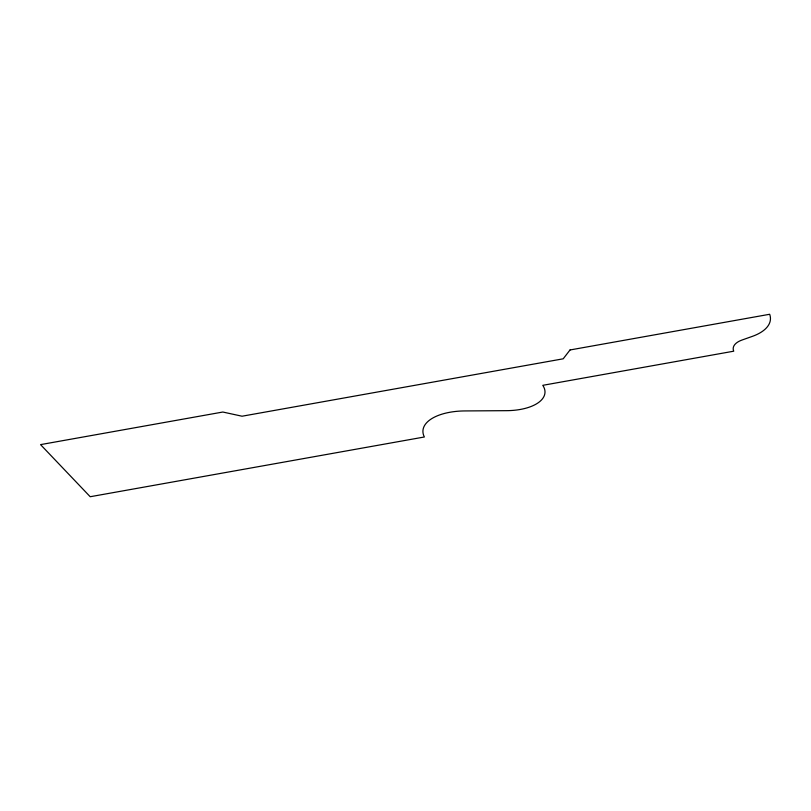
<?xml version="1.0" encoding="UTF-8"?>
<svg xmlns="http://www.w3.org/2000/svg" width="811" height="811" viewBox="0 0 811 811"><rect width="100%" height="100%" fill="white"/><g stroke="black" fill="none" stroke-linecap="round" stroke-linejoin="round"><path stroke-width="1.22" d="M570.021 349.967L563.209 358.807L242.053 416.215L222.832 412.029L40.55 444.621L90.203 496.727L424.376 436.987A47.454 22.576 3.6 0 1 464.885 410.934L506.561 410.67A43.47 20.67 3.6 0 0 542.772 385.326L733.732 351.193A25.04 11.912 3.6 0 1 742.045 340.022L752.263 336.403A51.428 24.462 3.6 0 0 769.669 314.273L570.021 349.967"/></g></svg>
